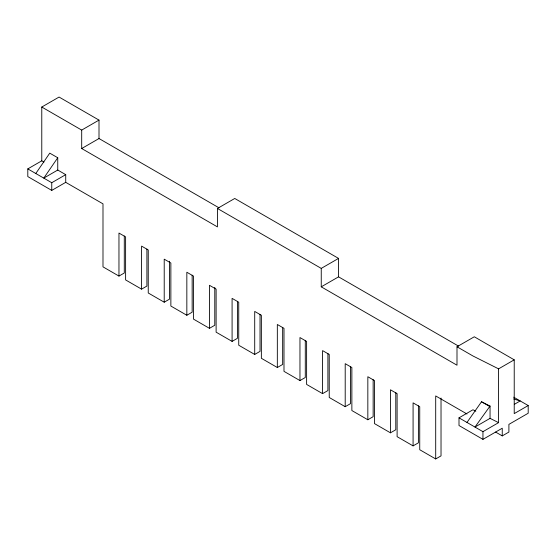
<?xml version="1.0" encoding="UTF-8"?>
<svg xmlns="http://www.w3.org/2000/svg" width="556" height="556" viewBox="0 0 556 556"><rect width="100%" height="100%" fill="white"/><g stroke="black" fill="none" stroke-linecap="round" stroke-linejoin="round"><path stroke-width="0.83" d="M35.786 173.5L49.762 153.143L57.748 157.751L57.748 170.046L43.771 178.115L57.748 157.751M466.977 422.449L481.51 401.773L490.051 406.061L490.051 418.355L474.963 427.064L490.051 406.061M124.287 236.001L124.287 273.01L118.963 276.082L102.992 266.859L102.992 203.85L65.726 182.34L51.757 190.409L27.8 176.579L27.8 168.892L41.776 160.823L41.776 107.037L59.075 97.05L99.003 120.103L99.003 138.541L218.994 207.819M41.776 107.037L81.697 130.09L99.003 120.103M81.697 130.09L81.697 148.528L99.003 138.541M27.8 168.892L51.757 182.722L65.726 174.654L65.726 182.34M81.697 148.528L217.445 226.904L217.445 208.465L234.75 198.471L338.555 258.408L338.555 276.846L458.554 346.124M118.963 276.082L118.963 233.054L125.614 236.891L125.614 279.925L141.585 289.141L146.909 286.069L146.909 249.067M141.585 289.141L141.585 246.113L148.244 249.957L148.244 292.984L164.215 302.207L169.538 299.128L169.538 261.264M164.215 302.207L164.215 259.172L170.866 263.016L170.866 306.043L186.837 315.266L192.161 312.194L192.161 275.185M186.837 315.266L186.837 272.238L193.488 276.082L193.488 319.109L209.459 328.332L214.783 325.253L214.783 287.389M217.445 208.465L321.25 268.395L338.555 258.408M321.25 268.395L321.25 286.833L338.555 276.846M209.459 328.332L209.459 285.297L216.117 289.141L216.117 332.168L232.088 341.391L237.412 338.319L237.412 301.31M232.088 341.391L232.088 298.363L238.739 302.207L238.739 345.234L254.711 354.45L260.034 351.378L260.034 314.376M254.711 354.45L254.711 311.423L261.362 315.266L261.362 358.293L277.333 367.516L282.656 364.444L282.656 327.435M277.333 367.516L277.333 324.489L283.991 328.325L283.991 371.359L299.962 380.575L305.286 377.503L305.286 340.341M299.962 380.575L299.962 337.548L306.613 341.391L306.613 384.418L322.584 393.641L327.908 390.562L327.908 353.56M322.584 393.641L322.584 350.614L329.235 354.45L329.235 397.477L345.206 406.7L350.53 403.628L350.53 366.467M321.25 286.833L456.997 365.209L456.997 346.77L474.303 336.776L514.224 359.829L514.224 413.615L528.2 405.546L528.2 413.233L508.9 424.374L508.9 432.054L502.249 435.897L495.598 432.054M345.206 406.7L345.206 363.673L351.865 367.516L351.865 410.543L367.836 419.766L373.152 416.687L373.152 379.685M456.997 346.77L472.968 355.986L498.586 368.857L514.224 359.829M367.836 419.766L367.836 376.732L374.487 380.575L374.487 423.602L390.458 432.825L395.782 429.753L395.782 392.592M502.249 435.897L502.249 428.217L482.949 439.358L458.999 425.528L458.999 417.841L472.968 409.772L475.818 411.204M390.458 432.825L390.458 389.798L397.109 393.641L397.109 436.668L413.08 445.884L418.404 442.812L418.404 405.81M514.328 404.337L520.214 400.939L513.64 398.951M413.08 445.884L413.08 402.857L419.738 406.7L419.738 449.728L435.702 458.95L441.026 455.878L441.026 398.047M458.999 417.841L482.949 431.671L498.586 422.643L498.586 368.857M490.051 418.355L498.586 422.643M513.681 397.165L528.2 405.546M481.51 401.773L489.495 406.38M41.776 160.823L43.952 162.081M57.748 170.046L65.726 174.654M467.005 414.018L435.702 395.942L435.702 458.95M482.949 431.671L482.949 439.358M51.757 182.722L51.757 190.409"/></g></svg>
